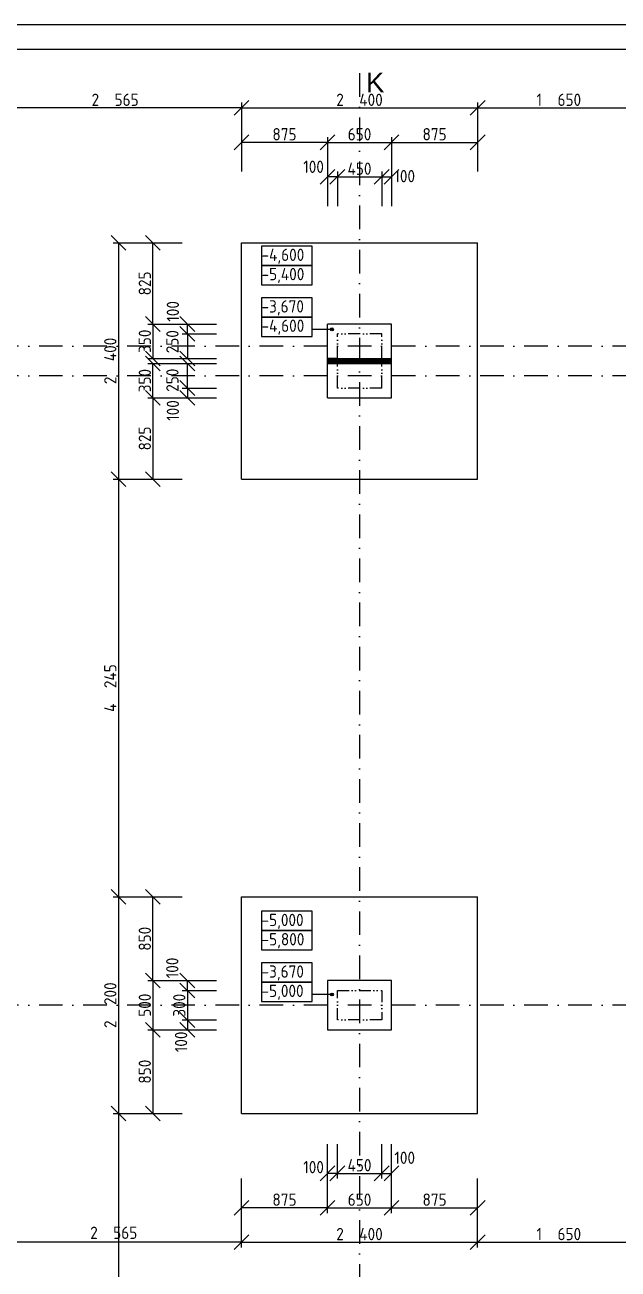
# Model space of a CAD drawing. Extents: x 4511820 to 5180432, y -1526536 to -944957.
# Drawn here: x 5028706 to 5034733, y -1475659 to -1463019 of the extents above; entities that cross this region are included whole.
import ezdxf

# ---------------------------------------------------------------- set-up
doc = ezdxf.new("R2010")
doc.units = 0
doc.header["$MEASUREMENT"] = 0
doc.linetypes.add('ACAD_ISO12W100', pattern=[22, 12, -3, 0.5, -3, 0.5, -3])
doc.linetypes.add('BODKOCIARKOVANA_3', pattern=[5.6, 3, -1.3, 0, -1.3])
doc.layers.get('0').update_dxf_attribs({"linetype": 'CONTINUOUS'})
doc.layers.get('Defpoints').update_dxf_attribs({"color": 61, "linetype": 'CONTINUOUS'})
for name, color, linetype in [('KÓTY', 4, 'CONTINUOUS'), ('MÚRY', 1, 'CONTINUOUS'), ('osi', 253, 'CONTINUOUS'), ('TENKÁ', 7, 'CONTINUOUS'), ('ŠRAFY', 82, 'CONTINUOUS')]:
    doc.layers.add(name, color=color, linetype=linetype)
doc.styles.add('styl1', font='arial.ttf')
doc.styles.add('STYLE1', font='isocp.shx')
doc.dimstyles.new('STANDARD-50', dxfattribs={"dimtxt": 125, "dimasz": 150, "dimexe": 10, "dimexo": 200, "dimgap": 20, "dimtad": 1, "dimdsep": 46, "dimlunit": 6, "dimtxsty": 'STYLE1', "dimblk1": 'OBLIQUE', "dimblk2": 'OBLIQUE', "dimsah": 1, "dimcen": 2.5, "dimse1": 1, "dimse2": 1, "dimadec": 0, "dimazin": 0, "dimtfac": 1, "dimtmove": 1, "dimatfit": 3, "dimldrblk": 'OBLIQUE', "dimfxl": 1, "dimtolj": 1, "dimtzin": 0, "dimarcsym": 0})

# ---------------------------------------------------------------- blocks, each defined once
blk = doc.blocks.new('_OBLIQUE')
at = {"color": 0, "linetype": 'ByBlock'}
blk.add_line((-0.5, -0.5), (0.5, 0.5), dxfattribs=at)
blk = doc.blocks.new('*D43244')
at = {"layer": 'Defpoints', "color": 0}
for p in [(5030906, -1474078), (5029657, -1478298), (5030906, -1478298)]:
    blk.add_point(p, dxfattribs=at)
at = {"layer": 'KÓTY', "color": 0, "lineweight": -2}
blk.add_line((5029657, -1474078), (5029657, -1478298), dxfattribs=at)
at = {"layer": 'KÓTY', "color": 0, "linetype": 'ByBlock', "lineweight": -2, "xscale": 150, "yscale": 150, "zscale": 150}
for p, rotation in [((5029657, -1474078), 90), ((5029657, -1478298), 270)]:
    blk.add_blockref('_OBLIQUE', p, dxfattribs=dict(at, rotation=rotation))
at = {"layer": 'KÓTY', "color": 0, "insert": (5029574, -1476188), "char_height": 125, "attachment_point": 5, "rotation": 90, "style": 'STYLE1'}
blk.add_mtext('\\A1;4ﾠ220', dxfattribs=at)
blk = doc.blocks.new('*D43245')
at = {"layer": 'Defpoints', "color": 0}
for p in [(5030906, -1471878), (5029657, -1474078), (5030906, -1474078)]:
    blk.add_point(p, dxfattribs=at)
at = {"layer": 'KÓTY', "color": 0, "lineweight": -2}
blk.add_line((5029657, -1471878), (5029657, -1474078), dxfattribs=at)
at = {"layer": 'KÓTY', "color": 0, "linetype": 'ByBlock', "lineweight": -2, "xscale": 150, "yscale": 150, "zscale": 150}
for p, rotation in [((5029657, -1471878), 90), ((5029657, -1474078), 270)]:
    blk.add_blockref('_OBLIQUE', p, dxfattribs=dict(at, rotation=rotation))
at = {"layer": 'KÓTY', "color": 0, "insert": (5029574, -1472978), "char_height": 125, "attachment_point": 5, "rotation": 90, "style": 'STYLE1'}
blk.add_mtext('\\A1;2ﾠ200', dxfattribs=at)
blk = doc.blocks.new('*D43246')
at = {"layer": 'Defpoints', "color": 0}
for p in [(5030007, -1471878), (5031781, -1471878), (5031781, -1472728)]:
    blk.add_point(p, dxfattribs=at)
at = {"layer": 'KÓTY', "color": 0, "lineweight": -2}
blk.add_line((5030007, -1472728), (5030007, -1471878), dxfattribs=at)
at = {"layer": 'KÓTY', "color": 0, "linetype": 'ByBlock', "lineweight": -2, "xscale": 150, "yscale": 150, "zscale": 150}
for p, rotation in [((5030007, -1471878), 90), ((5030007, -1472728), 270)]:
    blk.add_blockref('_OBLIQUE', p, dxfattribs=dict(at, rotation=rotation))
at = {"layer": 'KÓTY', "color": 0, "insert": (5029924.5, -1472303), "char_height": 125, "attachment_point": 5, "rotation": 90, "style": 'STYLE1'}
blk.add_mtext('\\A1;850', dxfattribs=at)
blk = doc.blocks.new('*D43247')
at = {"layer": 'Defpoints', "color": 0}
for p in [(5031781, -1472728), (5030007, -1473228), (5031781, -1473228)]:
    blk.add_point(p, dxfattribs=at)
at = {"layer": 'KÓTY', "color": 0, "lineweight": -2}
blk.add_line((5030007, -1472728), (5030007, -1473228), dxfattribs=at)
at = {"layer": 'KÓTY', "color": 0, "linetype": 'ByBlock', "lineweight": -2, "xscale": 150, "yscale": 150, "zscale": 150}
for p, rotation in [((5030007, -1472728), 90), ((5030007, -1473228), 270)]:
    blk.add_blockref('_OBLIQUE', p, dxfattribs=dict(at, rotation=rotation))
at = {"layer": 'KÓTY', "color": 0, "insert": (5029924.5, -1472978), "char_height": 125, "attachment_point": 5, "rotation": 90, "style": 'STYLE1'}
blk.add_mtext('\\A1;500', dxfattribs=at)
blk = doc.blocks.new('*D43248')
at = {"layer": 'Defpoints', "color": 0}
for p in [(5031781, -1473228), (5030007, -1474078), (5031781, -1474078)]:
    blk.add_point(p, dxfattribs=at)
at = {"layer": 'KÓTY', "color": 0, "lineweight": -2}
blk.add_line((5030007, -1473228), (5030007, -1474078), dxfattribs=at)
at = {"layer": 'KÓTY', "color": 0, "linetype": 'ByBlock', "lineweight": -2, "xscale": 150, "yscale": 150, "zscale": 150}
for p, rotation in [((5030007, -1473228), 90), ((5030007, -1474078), 270)]:
    blk.add_blockref('_OBLIQUE', p, dxfattribs=dict(at, rotation=rotation))
at = {"layer": 'KÓTY', "color": 0, "insert": (5029924.5, -1473653), "char_height": 125, "attachment_point": 5, "rotation": 90, "style": 'STYLE1'}
blk.add_mtext('\\A1;850', dxfattribs=at)
blk = doc.blocks.new('*D43249')
at = {"layer": 'Defpoints', "color": 0}
for p in [(5032331, -1472828), (5030357, -1473128), (5032331, -1473128)]:
    blk.add_point(p, dxfattribs=at)
at = {"layer": 'KÓTY', "color": 0, "lineweight": -2}
blk.add_line((5030357, -1472828), (5030357, -1473128), dxfattribs=at)
at = {"layer": 'KÓTY', "color": 0, "linetype": 'ByBlock', "lineweight": -2, "xscale": 150, "yscale": 150, "zscale": 150}
for p, rotation in [((5030357, -1472828), 90), ((5030357, -1473128), 270)]:
    blk.add_blockref('_OBLIQUE', p, dxfattribs=dict(at, rotation=rotation))
at = {"layer": 'KÓTY', "color": 0, "insert": (5030274.5, -1472978), "char_height": 125, "attachment_point": 5, "rotation": 90, "style": 'STYLE1'}
blk.add_mtext('\\A1;300', dxfattribs=at)
blk = doc.blocks.new('*D43250')
at = {"layer": 'Defpoints', "color": 0}
for p in [(5030357, -1472728), (5031881, -1472728), (5031881, -1472828)]:
    blk.add_point(p, dxfattribs=at)
at = {"layer": 'KÓTY', "color": 0, "lineweight": -2}
blk.add_line((5030357, -1472828), (5030357, -1472728), dxfattribs=at)
at = {"layer": 'KÓTY', "color": 0, "linetype": 'ByBlock', "lineweight": -2, "xscale": 150, "yscale": 150, "zscale": 150}
for p, rotation in [((5030357, -1472728), 90), ((5030357, -1472828), 270)]:
    blk.add_blockref('_OBLIQUE', p, dxfattribs=dict(at, rotation=rotation))
at = {"layer": 'KÓTY', "color": 0, "insert": (5030203.5, -1472599.5), "char_height": 125, "attachment_point": 5, "rotation": 90, "style": 'STYLE1'}
blk.add_mtext('\\A1;100', dxfattribs=at)
blk = doc.blocks.new('*D43251')
at = {"layer": 'Defpoints', "color": 0}
for p in [(5031881, -1473128), (5030357, -1473228), (5031881, -1473228)]:
    blk.add_point(p, dxfattribs=at)
at = {"layer": 'KÓTY', "color": 0, "lineweight": -2}
blk.add_line((5030357, -1473128), (5030357, -1473228), dxfattribs=at)
at = {"layer": 'KÓTY', "color": 0, "linetype": 'ByBlock', "lineweight": -2, "xscale": 150, "yscale": 150, "zscale": 150}
for p, rotation in [((5030357, -1473128), 90), ((5030357, -1473228), 270)]:
    blk.add_blockref('_OBLIQUE', p, dxfattribs=dict(at, rotation=rotation))
at = {"layer": 'KÓTY', "color": 0, "insert": (5030293, -1473350.5), "char_height": 125, "attachment_point": 5, "rotation": 90, "style": 'STYLE1'}
blk.add_mtext('\\A1;100', dxfattribs=at)
blk = doc.blocks.new('*D43255')
at = {"layer": 'Defpoints', "color": 0}
for p in [(5030906, -1467633), (5029657, -1471878), (5030906, -1471878)]:
    blk.add_point(p, dxfattribs=at)
at = {"layer": 'KÓTY', "color": 0, "lineweight": -2}
blk.add_line((5029657, -1467633), (5029657, -1471878), dxfattribs=at)
at = {"layer": 'KÓTY', "color": 0, "linetype": 'ByBlock', "lineweight": -2, "xscale": 150, "yscale": 150, "zscale": 150}
for p, rotation in [((5029657, -1467633), 90), ((5029657, -1471878), 270)]:
    blk.add_blockref('_OBLIQUE', p, dxfattribs=dict(at, rotation=rotation))
at = {"layer": 'KÓTY', "color": 0, "insert": (5029574, -1469756), "char_height": 125, "attachment_point": 5, "rotation": 90, "style": 'STYLE1'}
blk.add_mtext('\\A1;4ﾠ245', dxfattribs=at)
blk = doc.blocks.new('*D43256')
at = {"layer": 'Defpoints', "color": 0}
for p in [(5031781, -1466058), (5030007, -1466408), (5031781, -1466408)]:
    blk.add_point(p, dxfattribs=at)
at = {"layer": 'KÓTY', "color": 0, "lineweight": -2}
blk.add_line((5030007, -1466058), (5030007, -1466408), dxfattribs=at)
at = {"layer": 'KÓTY', "color": 0, "linetype": 'ByBlock', "lineweight": -2, "xscale": 150, "yscale": 150, "zscale": 150}
for p, rotation in [((5030007, -1466058), 90), ((5030007, -1466408), 270)]:
    blk.add_blockref('_OBLIQUE', p, dxfattribs=dict(at, rotation=rotation))
at = {"layer": 'KÓTY', "color": 0, "insert": (5029924.5, -1466233), "char_height": 125, "attachment_point": 5, "rotation": 90, "style": 'STYLE1'}
blk.add_mtext('\\A1;350', dxfattribs=at)
blk = doc.blocks.new('*D43257')
at = {"layer": 'Defpoints', "color": 0}
for p in [(5031881, -1466158), (5030357, -1466408), (5031881, -1466408)]:
    blk.add_point(p, dxfattribs=at)
at = {"layer": 'KÓTY', "color": 0, "lineweight": -2}
blk.add_line((5030357, -1466158), (5030357, -1466408), dxfattribs=at)
at = {"layer": 'KÓTY', "color": 0, "linetype": 'ByBlock', "lineweight": -2, "xscale": 150, "yscale": 150, "zscale": 150}
for p, rotation in [((5030357, -1466158), 90), ((5030357, -1466408), 270)]:
    blk.add_blockref('_OBLIQUE', p, dxfattribs=dict(at, rotation=rotation))
at = {"layer": 'KÓTY', "color": 0, "insert": (5030205, -1466237.5), "char_height": 125, "attachment_point": 5, "rotation": 90, "style": 'STYLE1'}
blk.add_mtext('\\A1;250', dxfattribs=at)
blk = doc.blocks.new('*D43258')
at = {"layer": 'Defpoints', "color": 0}
for p in [(5030357, -1466058), (5031881, -1466058), (5031881, -1466158)]:
    blk.add_point(p, dxfattribs=at)
at = {"layer": 'KÓTY', "color": 0, "lineweight": -2}
blk.add_line((5030357, -1466158), (5030357, -1466058), dxfattribs=at)
at = {"layer": 'KÓTY', "color": 0, "linetype": 'ByBlock', "lineweight": -2, "xscale": 150, "yscale": 150, "zscale": 150}
for p, rotation in [((5030357, -1466058), 90), ((5030357, -1466158), 270)]:
    blk.add_blockref('_OBLIQUE', p, dxfattribs=dict(at, rotation=rotation))
at = {"layer": 'KÓTY', "color": 0, "insert": (5030209.5, -1465929.5), "char_height": 125, "attachment_point": 5, "rotation": 90, "style": 'STYLE1'}
blk.add_mtext('\\A1;100', dxfattribs=at)
blk = doc.blocks.new('*D43259')
at = {"layer": 'Defpoints', "color": 0}
for p in [(5030007, -1465233), (5031781, -1465233), (5031781, -1466058)]:
    blk.add_point(p, dxfattribs=at)
at = {"layer": 'KÓTY', "color": 0, "lineweight": -2}
blk.add_line((5030007, -1466058), (5030007, -1465233), dxfattribs=at)
at = {"layer": 'KÓTY', "color": 0, "linetype": 'ByBlock', "lineweight": -2, "xscale": 150, "yscale": 150, "zscale": 150}
for p, rotation in [((5030007, -1465233), 90), ((5030007, -1466058), 270)]:
    blk.add_blockref('_OBLIQUE', p, dxfattribs=dict(at, rotation=rotation))
at = {"layer": 'KÓTY', "color": 0, "insert": (5029924.5, -1465645.5), "char_height": 125, "attachment_point": 5, "rotation": 90, "style": 'STYLE1'}
blk.add_mtext('\\A1;825', dxfattribs=at)
blk = doc.blocks.new('*D43260')
at = {"layer": 'Defpoints', "color": 0}
for p in [(5030007, -1466458), (5031781, -1466458), (5031781, -1466808)]:
    blk.add_point(p, dxfattribs=at)
at = {"layer": 'KÓTY', "color": 0, "lineweight": -2}
blk.add_line((5030007, -1466808), (5030007, -1466458), dxfattribs=at)
at = {"layer": 'KÓTY', "color": 0, "linetype": 'ByBlock', "lineweight": -2, "xscale": 150, "yscale": 150, "zscale": 150}
for p, rotation in [((5030007, -1466458), 90), ((5030007, -1466808), 270)]:
    blk.add_blockref('_OBLIQUE', p, dxfattribs=dict(at, rotation=rotation))
at = {"layer": 'KÓTY', "color": 0, "insert": (5029924.5, -1466633), "char_height": 125, "attachment_point": 5, "rotation": 90, "style": 'STYLE1'}
blk.add_mtext('\\A1;350', dxfattribs=at)
blk = doc.blocks.new('*D43261')
at = {"layer": 'Defpoints', "color": 0}
for p in [(5030357, -1466458), (5031881, -1466458), (5031881, -1466708)]:
    blk.add_point(p, dxfattribs=at)
at = {"layer": 'KÓTY', "color": 0, "lineweight": -2}
blk.add_line((5030357, -1466708), (5030357, -1466458), dxfattribs=at)
at = {"layer": 'KÓTY', "color": 0, "linetype": 'ByBlock', "lineweight": -2, "xscale": 150, "yscale": 150, "zscale": 150}
for p, rotation in [((5030357, -1466458), 90), ((5030357, -1466708), 270)]:
    blk.add_blockref('_OBLIQUE', p, dxfattribs=dict(at, rotation=rotation))
at = {"layer": 'KÓTY', "color": 0, "insert": (5030205, -1466628.5), "char_height": 125, "attachment_point": 5, "rotation": 90, "style": 'STYLE1'}
blk.add_mtext('\\A1;250', dxfattribs=at)
blk = doc.blocks.new('*D43262')
at = {"layer": 'Defpoints', "color": 0}
for p in [(5031881, -1466708), (5030357, -1466808), (5031881, -1466808)]:
    blk.add_point(p, dxfattribs=at)
at = {"layer": 'KÓTY', "color": 0, "lineweight": -2}
blk.add_line((5030357, -1466708), (5030357, -1466808), dxfattribs=at)
at = {"layer": 'KÓTY', "color": 0, "linetype": 'ByBlock', "lineweight": -2, "xscale": 150, "yscale": 150, "zscale": 150}
for p, rotation in [((5030357, -1466708), 90), ((5030357, -1466808), 270)]:
    blk.add_blockref('_OBLIQUE', p, dxfattribs=dict(at, rotation=rotation))
at = {"layer": 'KÓTY', "color": 0, "insert": (5030209.5, -1466936.5), "char_height": 125, "attachment_point": 5, "rotation": 90, "style": 'STYLE1'}
blk.add_mtext('\\A1;100', dxfattribs=at)
blk = doc.blocks.new('*D43263')
at = {"layer": 'Defpoints', "color": 0}
for p in [(5031781, -1466808), (5030007, -1467633), (5031781, -1467633)]:
    blk.add_point(p, dxfattribs=at)
at = {"layer": 'KÓTY', "color": 0, "lineweight": -2}
blk.add_line((5030007, -1466808), (5030007, -1467633), dxfattribs=at)
at = {"layer": 'KÓTY', "color": 0, "linetype": 'ByBlock', "lineweight": -2, "xscale": 150, "yscale": 150, "zscale": 150}
for p, rotation in [((5030007, -1466808), 90), ((5030007, -1467633), 270)]:
    blk.add_blockref('_OBLIQUE', p, dxfattribs=dict(at, rotation=rotation))
at = {"layer": 'KÓTY', "color": 0, "insert": (5029924.5, -1467220.5), "char_height": 125, "attachment_point": 5, "rotation": 90, "style": 'STYLE1'}
blk.add_mtext('\\A1;825', dxfattribs=at)
blk = doc.blocks.new('*D43264')
at = {"layer": 'Defpoints', "color": 0}
for p in [(5031223, -1465233), (5029657, -1467633), (5031223, -1467633)]:
    blk.add_point(p, dxfattribs=at)
at = {"layer": 'KÓTY', "color": 0, "lineweight": -2}
blk.add_line((5029657, -1465233), (5029657, -1467633), dxfattribs=at)
at = {"layer": 'KÓTY', "color": 0, "linetype": 'ByBlock', "lineweight": -2, "xscale": 150, "yscale": 150, "zscale": 150}
for p, rotation in [((5029657, -1465233), 90), ((5029657, -1467633), 270)]:
    blk.add_blockref('_OBLIQUE', p, dxfattribs=dict(at, rotation=rotation))
at = {"layer": 'KÓTY', "color": 0, "insert": (5029574, -1466433), "char_height": 125, "attachment_point": 5, "rotation": 90, "style": 'STYLE1'}
blk.add_mtext('\\A1;2ﾠ400', dxfattribs=at)
blk = doc.blocks.new('*D43333')
at = {"layer": 'Defpoints', "color": 0}
for p in [(5030906, -1464212.5), (5030906, -1466077), (5031781, -1466077)]:
    blk.add_point(p, dxfattribs=at)
at = {"layer": 'KÓTY', "color": 0, "lineweight": -2}
blk.add_line((5031781, -1464212.5), (5030906, -1464212.5), dxfattribs=at)
at = {"layer": 'KÓTY', "color": 0, "linetype": 'ByBlock', "lineweight": -2, "xscale": 150, "yscale": 150, "zscale": 150, "rotation": 180}
blk.add_blockref('_OBLIQUE', (5030906, -1464212.5), dxfattribs=at)
at = {"layer": 'KÓTY', "color": 0, "linetype": 'ByBlock', "lineweight": -2, "xscale": 150, "yscale": 150, "zscale": 150}
blk.add_blockref('_OBLIQUE', (5031781, -1464212.5), dxfattribs=at)
at = {"layer": 'KÓTY', "color": 0, "insert": (5031343.5, -1464130), "char_height": 125, "attachment_point": 5, "style": 'STYLE1'}
blk.add_mtext('\\A1;875', dxfattribs=at)
blk = doc.blocks.new('*D43334')
at = {"layer": 'Defpoints', "color": 0}
for p in [(5032331, -1464562.5), (5031881, -1466177), (5032331, -1466177)]:
    blk.add_point(p, dxfattribs=at)
at = {"layer": 'KÓTY', "color": 0, "lineweight": -2}
blk.add_line((5031881, -1464562.5), (5032331, -1464562.5), dxfattribs=at)
at = {"layer": 'KÓTY', "color": 0, "linetype": 'ByBlock', "lineweight": -2, "xscale": 150, "yscale": 150, "zscale": 150, "rotation": 180}
blk.add_blockref('_OBLIQUE', (5031881, -1464562.5), dxfattribs=at)
at = {"layer": 'KÓTY', "color": 0, "linetype": 'ByBlock', "lineweight": -2, "xscale": 150, "yscale": 150, "zscale": 150}
blk.add_blockref('_OBLIQUE', (5032331, -1464562.5), dxfattribs=at)
at = {"layer": 'KÓTY', "color": 0, "insert": (5032106, -1464480), "char_height": 125, "attachment_point": 5, "style": 'STYLE1'}
blk.add_mtext('\\A1;450', dxfattribs=at)
blk = doc.blocks.new('*D43335')
at = {"layer": 'Defpoints', "color": 0}
for p in [(5032431, -1464212.5), (5031781, -1466077), (5032431, -1466077)]:
    blk.add_point(p, dxfattribs=at)
at = {"layer": 'KÓTY', "color": 0, "lineweight": -2}
blk.add_line((5031781, -1464212.5), (5032431, -1464212.5), dxfattribs=at)
at = {"layer": 'KÓTY', "color": 0, "linetype": 'ByBlock', "lineweight": -2, "xscale": 150, "yscale": 150, "zscale": 150, "rotation": 180}
blk.add_blockref('_OBLIQUE', (5031781, -1464212.5), dxfattribs=at)
at = {"layer": 'KÓTY', "color": 0, "linetype": 'ByBlock', "lineweight": -2, "xscale": 150, "yscale": 150, "zscale": 150}
blk.add_blockref('_OBLIQUE', (5032431, -1464212.5), dxfattribs=at)
at = {"layer": 'KÓTY', "color": 0, "insert": (5032106, -1464130), "char_height": 125, "attachment_point": 5, "style": 'STYLE1'}
blk.add_mtext('\\A1;650', dxfattribs=at)
blk = doc.blocks.new('*D43336')
at = {"layer": 'Defpoints', "color": 0}
for p in [(5033306, -1464212.5), (5032431, -1466077), (5033306, -1466077)]:
    blk.add_point(p, dxfattribs=at)
at = {"layer": 'KÓTY', "color": 0, "lineweight": -2}
blk.add_line((5032431, -1464212.5), (5033306, -1464212.5), dxfattribs=at)
at = {"layer": 'KÓTY', "color": 0, "linetype": 'ByBlock', "lineweight": -2, "xscale": 150, "yscale": 150, "zscale": 150, "rotation": 180}
blk.add_blockref('_OBLIQUE', (5032431, -1464212.5), dxfattribs=at)
at = {"layer": 'KÓTY', "color": 0, "linetype": 'ByBlock', "lineweight": -2, "xscale": 150, "yscale": 150, "zscale": 150}
blk.add_blockref('_OBLIQUE', (5033306, -1464212.5), dxfattribs=at)
at = {"layer": 'KÓTY', "color": 0, "insert": (5032868.5, -1464130), "char_height": 125, "attachment_point": 5, "style": 'STYLE1'}
blk.add_mtext('\\A1;875', dxfattribs=at)
blk = doc.blocks.new('*D43337')
at = {"layer": 'Defpoints', "color": 0}
for p in [(5032431, -1464562.5), (5032331, -1466177), (5032431, -1466177)]:
    blk.add_point(p, dxfattribs=at)
at = {"layer": 'KÓTY', "color": 0, "lineweight": -2}
blk.add_line((5032331, -1464562.5), (5032431, -1464562.5), dxfattribs=at)
at = {"layer": 'KÓTY', "color": 0, "linetype": 'ByBlock', "lineweight": -2, "xscale": 150, "yscale": 150, "zscale": 150, "rotation": 180}
blk.add_blockref('_OBLIQUE', (5032331, -1464562.5), dxfattribs=at)
at = {"layer": 'KÓTY', "color": 0, "linetype": 'ByBlock', "lineweight": -2, "xscale": 150, "yscale": 150, "zscale": 150}
blk.add_blockref('_OBLIQUE', (5032431, -1464562.5), dxfattribs=at)
at = {"layer": 'KÓTY', "color": 0, "insert": (5032565, -1464555.5), "char_height": 125, "attachment_point": 5, "style": 'STYLE1'}
blk.add_mtext('\\A1;100', dxfattribs=at)
blk = doc.blocks.new('*D43338')
at = {"layer": 'Defpoints', "color": 0}
for p in [(5031781, -1464562.5), (5031781, -1466177), (5031881, -1466177)]:
    blk.add_point(p, dxfattribs=at)
at = {"layer": 'KÓTY', "color": 0, "lineweight": -2}
blk.add_line((5031881, -1464562.5), (5031781, -1464562.5), dxfattribs=at)
at = {"layer": 'KÓTY', "color": 0, "linetype": 'ByBlock', "lineweight": -2, "xscale": 150, "yscale": 150, "zscale": 150, "rotation": 180}
blk.add_blockref('_OBLIQUE', (5031781, -1464562.5), dxfattribs=at)
at = {"layer": 'KÓTY', "color": 0, "linetype": 'ByBlock', "lineweight": -2, "xscale": 150, "yscale": 150, "zscale": 150}
blk.add_blockref('_OBLIQUE', (5031881, -1464562.5), dxfattribs=at)
at = {"layer": 'KÓTY', "color": 0, "insert": (5031639, -1464460.5), "char_height": 125, "attachment_point": 5, "style": 'STYLE1'}
blk.add_mtext('\\A1;100', dxfattribs=at)
blk = doc.blocks.new('*D43339')
at = {"layer": 'Defpoints', "color": 0}
for p in [(5028341, -1463862), (5028341, -1465171), (5030906, -1465171)]:
    blk.add_point(p, dxfattribs=at)
at = {"layer": 'KÓTY', "color": 0, "lineweight": -2}
blk.add_line((5030906, -1463862), (5028341, -1463862), dxfattribs=at)
at = {"layer": 'KÓTY', "color": 0, "linetype": 'ByBlock', "lineweight": -2, "xscale": 150, "yscale": 150, "zscale": 150, "rotation": 180}
blk.add_blockref('_OBLIQUE', (5028341, -1463862), dxfattribs=at)
at = {"layer": 'KÓTY', "color": 0, "linetype": 'ByBlock', "lineweight": -2, "xscale": 150, "yscale": 150, "zscale": 150}
blk.add_blockref('_OBLIQUE', (5030906, -1463862), dxfattribs=at)
at = {"layer": 'KÓTY', "color": 0, "insert": (5029623, -1463780), "char_height": 125, "attachment_point": 5, "style": 'STYLE1'}
blk.add_mtext('\\A1;2ﾠ565', dxfattribs=at)
blk = doc.blocks.new('*D43340')
at = {"layer": 'Defpoints', "color": 0}
for p in [(5033306, -1463862), (5030906, -1465171), (5033306, -1465171)]:
    blk.add_point(p, dxfattribs=at)
at = {"layer": 'KÓTY', "color": 0, "lineweight": -2}
blk.add_line((5030906, -1463862), (5033306, -1463862), dxfattribs=at)
at = {"layer": 'KÓTY', "color": 0, "linetype": 'ByBlock', "lineweight": -2, "xscale": 150, "yscale": 150, "zscale": 150, "rotation": 180}
blk.add_blockref('_OBLIQUE', (5030906, -1463862), dxfattribs=at)
at = {"layer": 'KÓTY', "color": 0, "linetype": 'ByBlock', "lineweight": -2, "xscale": 150, "yscale": 150, "zscale": 150}
blk.add_blockref('_OBLIQUE', (5033306, -1463862), dxfattribs=at)
at = {"layer": 'KÓTY', "color": 0, "insert": (5032106, -1463780), "char_height": 125, "attachment_point": 5, "style": 'STYLE1'}
blk.add_mtext('\\A1;2ﾠ400', dxfattribs=at)
blk = doc.blocks.new('*D43342')
at = {"layer": 'Defpoints', "color": 0}
for p in [(5034956, -1463862), (5033306, -1465171), (5034956, -1465171)]:
    blk.add_point(p, dxfattribs=at)
at = {"layer": 'KÓTY', "color": 0, "lineweight": -2}
blk.add_line((5033306, -1463862), (5034956, -1463862), dxfattribs=at)
at = {"layer": 'KÓTY', "color": 0, "linetype": 'ByBlock', "lineweight": -2, "xscale": 150, "yscale": 150, "zscale": 150, "rotation": 180}
blk.add_blockref('_OBLIQUE', (5033306, -1463862), dxfattribs=at)
at = {"layer": 'KÓTY', "color": 0, "linetype": 'ByBlock', "lineweight": -2, "xscale": 150, "yscale": 150, "zscale": 150}
blk.add_blockref('_OBLIQUE', (5034956, -1463862), dxfattribs=at)
at = {"layer": 'KÓTY', "color": 0, "insert": (5034131, -1463780), "char_height": 125, "attachment_point": 5, "style": 'STYLE1'}
blk.add_mtext('\\A1;1ﾠ650', dxfattribs=at)
blk = doc.blocks.new('*D43407')
at = {"layer": 'Defpoints', "color": 0}
for p in [(5031881, -1473071.5), (5032331, -1473071.5), (5032331, -1474686)]:
    blk.add_point(p, dxfattribs=at)
at = {"layer": 'KÓTY', "color": 0, "lineweight": -2}
blk.add_line((5031881, -1474686), (5032331, -1474686), dxfattribs=at)
at = {"layer": 'KÓTY', "color": 0, "linetype": 'ByBlock', "lineweight": -2, "xscale": 150, "yscale": 150, "zscale": 150, "rotation": 180}
blk.add_blockref('_OBLIQUE', (5031881, -1474686), dxfattribs=at)
at = {"layer": 'KÓTY', "color": 0, "linetype": 'ByBlock', "lineweight": -2, "xscale": 150, "yscale": 150, "zscale": 150}
blk.add_blockref('_OBLIQUE', (5032331, -1474686), dxfattribs=at)
at = {"layer": 'KÓTY', "color": 0, "insert": (5032106, -1474603.5), "char_height": 125, "attachment_point": 5, "style": 'STYLE1'}
blk.add_mtext('\\A1;450', dxfattribs=at)
blk = doc.blocks.new('*D43408')
at = {"layer": 'Defpoints', "color": 0}
for p in [(5031781, -1473171.5), (5032431, -1473171.5), (5032431, -1475036)]:
    blk.add_point(p, dxfattribs=at)
at = {"layer": 'KÓTY', "color": 0, "lineweight": -2}
blk.add_line((5031781, -1475036), (5032431, -1475036), dxfattribs=at)
at = {"layer": 'KÓTY', "color": 0, "linetype": 'ByBlock', "lineweight": -2, "xscale": 150, "yscale": 150, "zscale": 150, "rotation": 180}
blk.add_blockref('_OBLIQUE', (5031781, -1475036), dxfattribs=at)
at = {"layer": 'KÓTY', "color": 0, "linetype": 'ByBlock', "lineweight": -2, "xscale": 150, "yscale": 150, "zscale": 150}
blk.add_blockref('_OBLIQUE', (5032431, -1475036), dxfattribs=at)
at = {"layer": 'KÓTY', "color": 0, "insert": (5032106, -1474953.5), "char_height": 125, "attachment_point": 5, "style": 'STYLE1'}
blk.add_mtext('\\A1;650', dxfattribs=at)
blk = doc.blocks.new('*D43409')
at = {"layer": 'Defpoints', "color": 0}
for p in [(5032331, -1473071.5), (5032431, -1473071.5), (5032431, -1474686)]:
    blk.add_point(p, dxfattribs=at)
at = {"layer": 'KÓTY', "color": 0, "lineweight": -2}
blk.add_line((5032331, -1474686), (5032431, -1474686), dxfattribs=at)
at = {"layer": 'KÓTY', "color": 0, "linetype": 'ByBlock', "lineweight": -2, "xscale": 150, "yscale": 150, "zscale": 150, "rotation": 180}
blk.add_blockref('_OBLIQUE', (5032331, -1474686), dxfattribs=at)
at = {"layer": 'KÓTY', "color": 0, "linetype": 'ByBlock', "lineweight": -2, "xscale": 150, "yscale": 150, "zscale": 150}
blk.add_blockref('_OBLIQUE', (5032431, -1474686), dxfattribs=at)
at = {"layer": 'KÓTY', "color": 0, "insert": (5032565, -1474528), "char_height": 125, "attachment_point": 5, "style": 'STYLE1'}
blk.add_mtext('\\A1;100', dxfattribs=at)
blk = doc.blocks.new('*D43410')
at = {"layer": 'Defpoints', "color": 0}
for p in [(5031781, -1473071.5), (5031881, -1473071.5), (5031781, -1474686)]:
    blk.add_point(p, dxfattribs=at)
at = {"layer": 'KÓTY', "color": 0, "lineweight": -2}
blk.add_line((5031881, -1474686), (5031781, -1474686), dxfattribs=at)
at = {"layer": 'KÓTY', "color": 0, "linetype": 'ByBlock', "lineweight": -2, "xscale": 150, "yscale": 150, "zscale": 150, "rotation": 180}
blk.add_blockref('_OBLIQUE', (5031781, -1474686), dxfattribs=at)
at = {"layer": 'KÓTY', "color": 0, "linetype": 'ByBlock', "lineweight": -2, "xscale": 150, "yscale": 150, "zscale": 150}
blk.add_blockref('_OBLIQUE', (5031881, -1474686), dxfattribs=at)
at = {"layer": 'KÓTY', "color": 0, "insert": (5031639, -1474623), "char_height": 125, "attachment_point": 5, "style": 'STYLE1'}
blk.add_mtext('\\A1;100', dxfattribs=at)
blk = doc.blocks.new('*D43411')
at = {"layer": 'Defpoints', "color": 0}
for p in [(5034956, -1473908), (5033306, -1474021), (5034956, -1475386)]:
    blk.add_point(p, dxfattribs=at)
at = {"layer": 'KÓTY', "color": 0, "lineweight": -2}
blk.add_line((5033306, -1475386), (5034956, -1475386), dxfattribs=at)
at = {"layer": 'KÓTY', "color": 0, "linetype": 'ByBlock', "lineweight": -2, "xscale": 150, "yscale": 150, "zscale": 150, "rotation": 180}
blk.add_blockref('_OBLIQUE', (5033306, -1475386), dxfattribs=at)
at = {"layer": 'KÓTY', "color": 0, "linetype": 'ByBlock', "lineweight": -2, "xscale": 150, "yscale": 150, "zscale": 150}
blk.add_blockref('_OBLIQUE', (5034956, -1475386), dxfattribs=at)
at = {"layer": 'KÓTY', "color": 0, "insert": (5034131, -1475303), "char_height": 125, "attachment_point": 5, "style": 'STYLE1'}
blk.add_mtext('\\A1;1ﾠ650', dxfattribs=at)
blk = doc.blocks.new('*D43412')
at = {"layer": 'Defpoints', "color": 0}
for p in [(5030906, -1474021), (5033306, -1474021), (5033306, -1475386)]:
    blk.add_point(p, dxfattribs=at)
at = {"layer": 'KÓTY', "color": 0, "lineweight": -2}
blk.add_line((5030906, -1475386), (5033306, -1475386), dxfattribs=at)
at = {"layer": 'KÓTY', "color": 0, "linetype": 'ByBlock', "lineweight": -2, "xscale": 150, "yscale": 150, "zscale": 150, "rotation": 180}
blk.add_blockref('_OBLIQUE', (5030906, -1475386), dxfattribs=at)
at = {"layer": 'KÓTY', "color": 0, "linetype": 'ByBlock', "lineweight": -2, "xscale": 150, "yscale": 150, "zscale": 150}
blk.add_blockref('_OBLIQUE', (5033306, -1475386), dxfattribs=at)
at = {"layer": 'KÓTY', "color": 0, "insert": (5032106, -1475303), "char_height": 125, "attachment_point": 5, "style": 'STYLE1'}
blk.add_mtext('\\A1;2ﾠ400', dxfattribs=at)
blk = doc.blocks.new('*D43413')
at = {"layer": 'Defpoints', "color": 0}
for p in [(5032431, -1473071.5), (5033306, -1473071.5), (5033306, -1475036)]:
    blk.add_point(p, dxfattribs=at)
at = {"layer": 'KÓTY', "color": 0, "lineweight": -2}
blk.add_line((5032431, -1475036), (5033306, -1475036), dxfattribs=at)
at = {"layer": 'KÓTY', "color": 0, "linetype": 'ByBlock', "lineweight": -2, "xscale": 150, "yscale": 150, "zscale": 150, "rotation": 180}
blk.add_blockref('_OBLIQUE', (5032431, -1475036), dxfattribs=at)
at = {"layer": 'KÓTY', "color": 0, "linetype": 'ByBlock', "lineweight": -2, "xscale": 150, "yscale": 150, "zscale": 150}
blk.add_blockref('_OBLIQUE', (5033306, -1475036), dxfattribs=at)
at = {"layer": 'KÓTY', "color": 0, "insert": (5032868.5, -1474953.5), "char_height": 125, "attachment_point": 5, "style": 'STYLE1'}
blk.add_mtext('\\A1;875', dxfattribs=at)
blk = doc.blocks.new('*D43415')
at = {"layer": 'Defpoints', "color": 0}
for p in [(5030906, -1473071.5), (5031781, -1473071.5), (5030906, -1475036)]:
    blk.add_point(p, dxfattribs=at)
at = {"layer": 'KÓTY', "color": 0, "lineweight": -2}
blk.add_line((5031781, -1475036), (5030906, -1475036), dxfattribs=at)
at = {"layer": 'KÓTY', "color": 0, "linetype": 'ByBlock', "lineweight": -2, "xscale": 150, "yscale": 150, "zscale": 150, "rotation": 180}
blk.add_blockref('_OBLIQUE', (5030906, -1475036), dxfattribs=at)
at = {"layer": 'KÓTY', "color": 0, "linetype": 'ByBlock', "lineweight": -2, "xscale": 150, "yscale": 150, "zscale": 150}
blk.add_blockref('_OBLIQUE', (5031781, -1475036), dxfattribs=at)
at = {"layer": 'KÓTY', "color": 0, "insert": (5031343.5, -1474953.5), "char_height": 125, "attachment_point": 5, "style": 'STYLE1'}
blk.add_mtext('\\A1;875', dxfattribs=at)
blk = doc.blocks.new('*D43416')
at = {"layer": 'Defpoints', "color": 0}
for p in [(5028341, -1474021), (5030906, -1474021), (5028341, -1475386)]:
    blk.add_point(p, dxfattribs=at)
at = {"layer": 'KÓTY', "color": 0, "lineweight": -2}
blk.add_line((5030906, -1475386), (5028341, -1475386), dxfattribs=at)
at = {"layer": 'KÓTY', "color": 0, "linetype": 'ByBlock', "lineweight": -2, "xscale": 150, "yscale": 150, "zscale": 150, "rotation": 180}
blk.add_blockref('_OBLIQUE', (5028341, -1475386), dxfattribs=at)
at = {"layer": 'KÓTY', "color": 0, "linetype": 'ByBlock', "lineweight": -2, "xscale": 150, "yscale": 150, "zscale": 150}
blk.add_blockref('_OBLIQUE', (5030906, -1475386), dxfattribs=at)
at = {"layer": 'KÓTY', "color": 0, "insert": (5029609, -1475290), "char_height": 125, "attachment_point": 5, "style": 'STYLE1'}
blk.add_mtext('\\A1;2ﾠ565', dxfattribs=at)

msp = doc.modelspace()

# ---------------------------------------------------------------- hatches: boundary and pattern name
at = {"layer": 'KÓTY', "ltscale": 0.25}
for points in [[(5031810.5, -1466112, 1), (5031840.5, -1466112, 1)], [(5031810.5, -1472869, 1), (5031840.5, -1472869, 1)]]:
    msp.add_hatch(color=256, dxfattribs=at).paths.add_polyline_path(points)

# ---------------------------------------------------------------- linework, layer by layer
at = {"layer": 'KÓTY'}
for p, q in [((5030906, -1463809.097), (5030906, -1464159.097)), ((5033306, -1463809.097), (5033306, -1464159.097)), ((5030906, -1464159.097), (5030906, -1464509.097)), ((5031781, -1464159.097), (5031781, -1464509.097)), ((5032431, -1464159.097), (5032431, -1464509.097)), ((5033306, -1464159.097), (5033306, -1464509.097)), ((5031781, -1464509.097), (5031781, -1464859.097)), ((5031881, -1464509.097), (5031881, -1464859.097)), ((5032331, -1464509.097), (5032331, -1464859.097)), ((5032431, -1464509.097), (5032431, -1464859.097)), ((5029603.597, -1465233), (5029953.597, -1465233)), ((5029953.597, -1465233), (5030303.597, -1465233)), ((5029953.597, -1466058), (5030303.597, -1466058)), ((5030303.597, -1466058), (5030653.597, -1466058)), ((5031825.5, -1466112), (5031626.316, -1466112)), ((5030303.597, -1466158), (5030653.597, -1466158)), ((5029953.597, -1466408), (5030303.597, -1466408)), ((5029953.597, -1466458), (5030303.597, -1466458)), ((5030303.597, -1466408), (5030653.597, -1466408)), ((5030303.597, -1466458), (5030653.597, -1466458)), ((5030303.597, -1466708), (5030653.597, -1466708)), ((5029953.597, -1466808), (5030303.597, -1466808)), ((5030303.597, -1466808), (5030653.597, -1466808)), ((5029603.597, -1467633), (5029953.597, -1467633)), ((5029953.597, -1467633), (5030303.597, -1467633)), ((5029953.597, -1467633), (5030303.597, -1467633)), ((5029603.597, -1471878), (5029953.597, -1471878)), ((5029953.597, -1471878), (5030303.597, -1471878)), ((5029953.597, -1472728), (5030303.597, -1472728)), ((5030303.597, -1472728), (5030653.597, -1472728)), ((5030303.597, -1472828), (5030653.597, -1472828)), ((5031825.5, -1472869), (5031626.316, -1472869)), ((5030303.597, -1473128), (5030653.597, -1473128)), ((5029953.597, -1473228), (5030303.597, -1473228)), ((5030303.597, -1473228), (5030653.597, -1473228)), ((5029603.597, -1474078), (5029953.597, -1474078)), ((5029953.597, -1474078), (5030303.597, -1474078)), ((5031781, -1474739.403), (5031781, -1474389.403)), ((5031881, -1474739.403), (5031881, -1474389.403)), ((5032331, -1474739.403), (5032331, -1474389.403)), ((5032431, -1474739.403), (5032431, -1474389.403)), ((5032431, -1474739.403), (5032431, -1474389.403)), ((5030906, -1475089.403), (5030906, -1474739.403)), ((5031781, -1475089.403), (5031781, -1474739.403)), ((5032431, -1475089.403), (5032431, -1474739.403)), ((5033306, -1475089.403), (5033306, -1474739.403)), ((5030906, -1475439.403), (5030906, -1475089.403)), ((5033306, -1475439.403), (5033306, -1475089.403))]:
    msp.add_line(p, q, dxfattribs=at)
at = {"layer": 'KÓTY', "ltscale": 0.25}
for centre in [(5031825.5, -1466112), (5031825.5, -1472869)]:
    msp.add_circle(centre, 15, dxfattribs=at)
at = {"layer": 'MÚRY', "linetype": 'Continuous', "lineweight": 30}
for p, q in [((5030906, -1467633), (5030906, -1465233)), ((5030906, -1465233), (5033306, -1465233)), ((5033306, -1467633), (5033306, -1465233)), ((5030906, -1467633), (5033306, -1467633)), ((5030906, -1474078), (5030906, -1471878)), ((5030906, -1471878), (5033306, -1471878)), ((5033306, -1474078), (5033306, -1471878)), ((5030906, -1474078), (5033306, -1474078))]:
    msp.add_line(p, q, dxfattribs=at)
at = {"layer": 'osi', "linetype": 'BODKOCIARKOVANA_3', "ltscale": 80}
for p, q in [((5032106, -1463510.809), (5032106, -1502135.094)), ((5043429.122, -1466283), (4978440.258, -1466283)), ((5043429.122, -1466583), (4978440.258, -1466583)), ((5043429.122, -1472978), (4978440.258, -1472978))]:
    msp.add_line(p, q, dxfattribs=at)
at = {"layer": 'TENKÁ', "color": 7}
for p, q in [((5054537, -1463018.96), (4977914.533, -1463018.96)), ((5054287, -1463268.96), (4978164.533, -1463268.96))]:
    msp.add_line(p, q, dxfattribs=at)
at = {"layer": 'TENKÁ', "linetype": 'Continuous', "lineweight": 25}
for p, q in [((5032431, -1466058), (5031781, -1466058)), ((5031781, -1466808), (5031781, -1466058)), ((5032431, -1466808), (5032431, -1466058)), ((5031881, -1466408), (5031781, -1466408)), ((5031781, -1466408), (5032431, -1466408)), ((5031881, -1466458), (5031781, -1466458)), ((5031781, -1466458), (5032431, -1466458)), ((5031781, -1466808), (5032431, -1466808)), ((5032431, -1472728), (5031781, -1472728)), ((5031781, -1472728), (5031781, -1473228)), ((5032431, -1473228), (5032431, -1472728)), ((5031781, -1473228), (5032431, -1473228))]:
    msp.add_line(p, q, dxfattribs=at)
at = {"layer": 'TENKÁ', "color": 40, "linetype": 'ACAD_ISO12W100', "ltscale": 10}
for p, q in [((5032331, -1466158), (5031881, -1466158)), ((5031881, -1466408), (5031881, -1466158)), ((5032331, -1466408), (5032331, -1466158)), ((5031881, -1466708), (5031881, -1466458)), ((5032331, -1466708), (5032331, -1466458)), ((5032331, -1466708), (5031881, -1466708))]:
    msp.add_line(p, q, dxfattribs=at)
at = {"layer": 'TENKÁ', "ltscale": 0.25}
for points in [[(5031626.316, -1465463.25), (5031626.316, -1465267), (5031111.684, -1465267), (5031111.684, -1465463.25)], [(5031626.316, -1465659.5), (5031626.316, -1465463.25), (5031111.684, -1465463.25), (5031111.684, -1465659.5)], [(5031626.316, -1465987.5), (5031626.316, -1465791.25), (5031111.684, -1465791.25), (5031111.684, -1465987.5)], [(5031626.316, -1466183.75), (5031626.316, -1465987.5), (5031111.684, -1465987.5), (5031111.684, -1466183.75)], [(5031626.316, -1472220.25), (5031626.316, -1472024), (5031111.684, -1472024), (5031111.684, -1472220.25)], [(5031626.316, -1472416.5), (5031626.316, -1472220.25), (5031111.684, -1472220.25), (5031111.684, -1472416.5)], [(5031626.316, -1472744.5), (5031626.316, -1472548.25), (5031111.684, -1472548.25), (5031111.684, -1472744.5)], [(5031626.316, -1472940.75), (5031626.316, -1472744.5), (5031111.684, -1472744.5), (5031111.684, -1472940.75)]]:
    msp.add_lwpolyline(points, close=True, dxfattribs=at)
at = {"layer": 'TENKÁ', "color": 40, "linetype": 'ACAD_ISO12W100', "ltscale": 10}
msp.add_lwpolyline([(5031881, -1472828), (5032331, -1472828), (5032331, -1473128), (5031881, -1473128)], close=True, dxfattribs=at)
at = {"layer": 'ŠRAFY'}
for points in [[(5031997.914, -1466411.001, 0.503263342), (5031990.55, -1466420.637), (5031997.512, -1466444.854, -1.328013808), (5031983, -1466444.854), (5031989.962, -1466420.637, 1.328013808), (5031975.449, -1466420.637), (5031982.412, -1466444.854, -1.328013808), (5031967.899, -1466444.854), (5031974.861, -1466420.637, 1.328013808), (5031960.348, -1466420.637), (5031967.311, -1466444.854, -1.328013808), (5031952.798, -1466444.854), (5031959.76, -1466420.637, 1.328013808), (5031945.248, -1466420.637), (5031952.21, -1466444.854, -1.328013808), (5031937.697, -1466444.854), (5031944.66, -1466420.637, 1.328013808), (5031930.147, -1466420.637), (5031937.109, -1466444.854, -1.328013808), (5031922.596, -1466444.854), (5031929.559, -1466420.637, 1.328013808), (5031915.046, -1466420.637), (5031922.008, -1466444.854, -1.328013808), (5031907.496, -1466444.854), (5031914.458, -1466420.637, 1.328013808), (5031899.945, -1466420.637), (5031906.908, -1466444.854, -1.328013808), (5031892.395, -1466444.854), (5031899.357, -1466420.637, 1.328013808), (5031884.844, -1466420.637), (5031891.807, -1466444.854, -1.328013808), (5031877.294, -1466444.854), (5031884.256, -1466420.637, 1.328013808), (5031869.744, -1466420.637), (5031876.706, -1466444.854, -1.328013808), (5031862.193, -1466444.854), (5031869.156, -1466420.637, 1.328013808), (5031854.643, -1466420.637), (5031861.605, -1466444.854, -1.328013808), (5031847.092, -1466444.854), (5031854.055, -1466420.637, 1.328013808), (5031839.542, -1466420.637), (5031846.504, -1466444.854, -1.328013808), (5031831.992, -1466444.854), (5031838.954, -1466420.637, 1.328013808), (5031824.441, -1466420.637), (5031831.404, -1466444.854, -1.328013808), (5031816.891, -1466444.854), (5031823.853, -1466420.637, 1.328013808), (5031809.34, -1466420.637), (5031816.303, -1466444.854, -1.328013808), (5031801.79, -1466444.854), (5031808.752, -1466420.637, 1.328013808), (5031794.24, -1466420.637), (5031801.202, -1466444.854, -1.328013808), (5031786.689, -1466444.854), (5031793.652, -1466420.637, 0.716227228), (5031781.914, -1466412.474, 0.716227228)], [(5032209.325, -1466411.001, 0.503263342), (5032201.961, -1466420.637), (5032208.924, -1466444.854, -1.328013808), (5032194.411, -1466444.854), (5032201.373, -1466420.637, 1.328013808), (5032186.86, -1466420.637), (5032193.823, -1466444.854, -1.328013808), (5032179.31, -1466444.854), (5032186.272, -1466420.637, 1.328013808), (5032171.76, -1466420.637), (5032178.722, -1466444.854, -1.328013808), (5032164.209, -1466444.854), (5032171.172, -1466420.637, 1.328013808), (5032156.659, -1466420.637), (5032163.621, -1466444.854, -1.328013808), (5032149.108, -1466444.854), (5032156.071, -1466420.637, 1.328013808), (5032141.558, -1466420.637), (5032148.52, -1466444.854, -1.328013808), (5032134.008, -1466444.854), (5032140.97, -1466420.637, 1.328013808), (5032126.457, -1466420.637), (5032133.42, -1466444.854, -1.328013808), (5032118.907, -1466444.854), (5032125.869, -1466420.637, 1.328013808), (5032111.356, -1466420.637), (5032118.319, -1466444.854, -1.328013808), (5032103.806, -1466444.854), (5032110.768, -1466420.637, 1.328013808), (5032096.256, -1466420.637), (5032103.218, -1466444.854, -1.328013808), (5032088.705, -1466444.854), (5032095.668, -1466420.637, 1.328013808), (5032081.155, -1466420.637), (5032088.117, -1466444.854, -1.328013808), (5032073.604, -1466444.854), (5032080.567, -1466420.637, 1.328013808), (5032066.054, -1466420.637), (5032073.016, -1466444.854, -1.328013808), (5032058.504, -1466444.854), (5032065.466, -1466420.637, 1.328013808), (5032050.953, -1466420.637), (5032057.916, -1466444.854, -1.328013808), (5032043.403, -1466444.854), (5032050.365, -1466420.637, 1.328013808), (5032035.852, -1466420.637), (5032042.815, -1466444.854, -1.328013808), (5032028.302, -1466444.854), (5032035.264, -1466420.637, 1.328013808), (5032020.752, -1466420.637), (5032027.714, -1466444.854, -1.328013808), (5032013.201, -1466444.854), (5032020.164, -1466420.637, 1.328013808), (5032005.651, -1466420.637), (5032012.613, -1466444.854, -1.328013808), (5031998.1, -1466444.854), (5032005.063, -1466420.637, 0.716227228), (5031993.325, -1466412.474, 0.716227228)], [(5032420.737, -1466411.001, 0.503263342), (5032413.372, -1466420.637), (5032420.335, -1466444.854, -1.328013808), (5032405.822, -1466444.854), (5032412.784, -1466420.637, 1.328013808), (5032398.272, -1466420.637), (5032405.234, -1466444.854, -1.328013808), (5032390.721, -1466444.854), (5032397.684, -1466420.637, 1.328013808), (5032383.171, -1466420.637), (5032390.133, -1466444.854, -1.328013808), (5032375.62, -1466444.854), (5032382.583, -1466420.637, 1.328013808), (5032368.07, -1466420.637), (5032375.032, -1466444.854, -1.328013808), (5032360.52, -1466444.854), (5032367.482, -1466420.637, 1.328013808), (5032352.969, -1466420.637), (5032359.932, -1466444.854, -1.328013808), (5032345.419, -1466444.854), (5032352.381, -1466420.637, 1.328013808), (5032337.868, -1466420.637), (5032344.831, -1466444.854, -1.328013808), (5032330.318, -1466444.854), (5032337.28, -1466420.637, 1.328013808), (5032322.768, -1466420.637), (5032329.73, -1466444.854, -1.328013808), (5032315.217, -1466444.854), (5032322.18, -1466420.637, 1.328013808), (5032307.667, -1466420.637), (5032314.629, -1466444.854, -1.328013808), (5032300.116, -1466444.854), (5032307.079, -1466420.637, 1.328013808), (5032292.566, -1466420.637), (5032299.528, -1466444.854, -1.328013808), (5032285.016, -1466444.854), (5032291.978, -1466420.637, 1.328013808), (5032277.465, -1466420.637), (5032284.428, -1466444.854, -1.328013808), (5032269.915, -1466444.854), (5032276.877, -1466420.637, 1.328013808), (5032262.364, -1466420.637), (5032269.327, -1466444.854, -1.328013808), (5032254.814, -1466444.854), (5032261.776, -1466420.637, 1.328013808), (5032247.264, -1466420.637), (5032254.226, -1466444.854, -1.328013808), (5032239.713, -1466444.854), (5032246.676, -1466420.637, 1.328013808), (5032232.163, -1466420.637), (5032239.125, -1466444.854, -1.328013808), (5032224.612, -1466444.854), (5032231.575, -1466420.637, 1.328013808), (5032217.062, -1466420.637), (5032224.024, -1466444.854, -1.328013808), (5032209.512, -1466444.854), (5032216.474, -1466420.637, 0.716227228), (5032204.737, -1466412.474, 0.716227228)]]:
    msp.add_lwpolyline(points, format="xyb", dxfattribs=at).dxf.unprotected_set("ltscale", 0)

# ---------------------------------------------------------------- texts
at = {"layer": 'TENKÁ', "ltscale": 0.25}
for s, height, style, p in [('K', 200, 'styl1', (5032171.554, -1463702.865)), ('-4,600', 125, 'STYLE1', (5031110.573, -1465417.201)), ('-5,400', 125, 'STYLE1', (5031110.573, -1465613.451)), ('-3,670', 125, 'STYLE1', (5031110.573, -1465941.451)), ('-4,600', 125, 'STYLE1', (5031110.573, -1466137.701)), ('-5,000', 125, 'STYLE1', (5031110.573, -1472174.201)), ('-5,800', 125, 'STYLE1', (5031110.573, -1472370.451)), ('-3,670', 125, 'STYLE1', (5031110.573, -1472698.451)), ('-5,000', 125, 'STYLE1', (5031110.573, -1472894.701))]:
    msp.add_text(s, height=height, dxfattribs=dict(at, style=style)).set_placement(p)

# ---------------------------------------------------------------- dimensions: what is measured, and where the dimension line sits
at = {"layer": 'KÓTY'}
for base, p1, p2, picture, middle in [((5028341, -1463862.5), (5030906, -1465170.5), (5028341, -1465170.5), '*D43339', (5029623.5, -1463779.957)), ((5034956, -1463862.5), (5033306, -1465170.5), (5034956, -1465170.5), '*D43342', (5034131, -1463779.957)), ((5030906, -1464212.5), (5031781, -1466077), (5030906, -1466077), '*D43333', (5031343.5, -1464130)), ((5032431, -1464212.5), (5031781, -1466077), (5032431, -1466077), '*D43335', (5032106, -1464130)), ((5033306, -1464212.5), (5032431, -1466077), (5033306, -1466077), '*D43336', (5032868.5, -1464130)), ((5032331, -1464562.5), (5031881, -1466177), (5032331, -1466177), '*D43334', (5032106, -1464480)), ((5030906, -1475036), (5031781, -1473071.5), (5030906, -1473071.5), '*D43415', (5031343.5, -1474953.5)), ((5032331, -1474686), (5031881, -1473071.5), (5032331, -1473071.5), '*D43407', (5032106, -1474603.5)), ((5033306, -1475036), (5032431, -1473071.5), (5033306, -1473071.5), '*D43413', (5032868.5, -1474953.5)), ((5032431, -1475036), (5031781, -1473171.5), (5032431, -1473171.5), '*D43408', (5032106, -1474953.5)), ((5034956, -1475386), (5033306, -1474021.5), (5034956, -1473907.707), '*D43411', (5034131, -1475303.457)), ((5033306, -1475386), (5030906, -1474021.5), (5033306, -1474021.5), '*D43412', (5032106, -1475303.457))]:
    dim = msp.add_linear_dim(base=base, p1=p1, p2=p2, dimstyle='STANDARD-50', override={"dimtxsty": 'STYLE1', "dimldrblk": 'OBLIQUE'}, dxfattribs=at)
    dim.commit()
    dim.dimension.update_dxf_attribs({"geometry": picture, "text_midpoint": middle})
dim = msp.add_aligned_dim(p1=(5030906, -1465170.5), p2=(5033306, -1465170.5), distance=1308, dimstyle='STANDARD-50', override={"dimtxsty": 'STYLE1', "dimldrblk": 'OBLIQUE'}, dxfattribs=at)
dim.commit()
dim.dimension.update_dxf_attribs({"geometry": '*D43340', "text_midpoint": (5032106, -1463779.957)})
for base, p1, p2, picture, middle in [((5031781, -1464562.5), (5031881, -1466177), (5031781, -1466177), '*D43338', (5031639, -1464543)), ((5032431, -1464562.5), (5032331, -1466177), (5032431, -1466177), '*D43337', (5032565, -1464638)), ((5031781, -1474686), (5031881, -1473071.5), (5031781, -1473071.5), '*D43410', (5031639, -1474705.5)), ((5032431, -1474686), (5032331, -1473071.5), (5032431, -1473071.5), '*D43409', (5032565, -1474610.5)), ((5028341, -1475386), (5030906, -1474021.5), (5028341, -1474021.5), '*D43416', (5029608.5, -1475372.5))]:
    dim = msp.add_linear_dim(base=base, p1=p1, p2=p2, dimstyle='STANDARD-50', override={"dimtxsty": 'STYLE1', "dimldrblk": 'OBLIQUE'}, dxfattribs=at)
    dim.commit()
    dim.dimension.update_dxf_attribs({"geometry": picture, "text_midpoint": middle, "dimtype": 160})
for base, p1, p2, angle, picture, middle in [((5029657, -1467633), (5031223, -1465233), (5031223, -1467633), 90, '*D43264', (5029574.457, -1466433)), ((5030007, -1465233), (5031781, -1466058), (5031781, -1465233), 90, '*D43259', (5029924.5, -1465645.5)), ((5030007, -1466408), (5031781, -1466058), (5031781, -1466408), 90, '*D43256', (5029924.5, -1466233)), ((5030007, -1466458), (5031781, -1466808), (5031781, -1466458), 270, '*D43260', (5029924.5, -1466633)), ((5030007, -1467633), (5031781, -1466808), (5031781, -1467633), 270, '*D43263', (5029924.5, -1467220.5)), ((5029657, -1471878), (5030906, -1467633), (5030906, -1471878), 90, '*D43255', (5029574.457, -1469755.5)), ((5029657, -1474078), (5030906, -1471878), (5030906, -1474078), 90, '*D43245', (5029574.457, -1472978)), ((5030007, -1471878), (5031781, -1472728), (5031781, -1471878), 90, '*D43246', (5029924.5, -1472303)), ((5030007, -1473228), (5031781, -1472728), (5031781, -1473228), 90, '*D43247', (5029924.5, -1472978)), ((5030357, -1473128), (5032331, -1472828), (5032331, -1473128), 90, '*D43249', (5030274.5, -1472978)), ((5030007, -1474078), (5031781, -1473228), (5031781, -1474078), 90, '*D43248', (5029924.5, -1473653)), ((5029657, -1478298), (5030906, -1474078), (5030906, -1478298), 90, '*D43244', (5029574.457, -1476188))]:
    dim = msp.add_linear_dim(base=base, p1=p1, p2=p2, angle=angle, dimstyle='STANDARD-50', override={"dimtxsty": 'STYLE1', "dimldrblk": 'OBLIQUE'}, dxfattribs=at)
    dim.commit()
    dim.dimension.update_dxf_attribs({"geometry": picture, "text_midpoint": middle})
for base, p1, p2, angle, picture, middle in [((5030357, -1466058), (5031881, -1466158), (5031881, -1466058), 90, '*D43258', (5030292, -1465929.5)), ((5030357, -1466408), (5031881, -1466158), (5031881, -1466408), 90, '*D43257', (5030287.5, -1466237.5)), ((5030357, -1466458), (5031881, -1466708), (5031881, -1466458), 270, '*D43261', (5030287.5, -1466628.5)), ((5030357, -1466808), (5031881, -1466708), (5031881, -1466808), 270, '*D43262', (5030292, -1466936.5)), ((5030357, -1472728), (5031881, -1472828), (5031881, -1472728), 90, '*D43250', (5030286, -1472599.5)), ((5030357, -1473228), (5031881, -1473128), (5031881, -1473228), 90, '*D43251', (5030375.5, -1473350.5))]:
    dim = msp.add_linear_dim(base=base, p1=p1, p2=p2, angle=angle, dimstyle='STANDARD-50', override={"dimtxsty": 'STYLE1', "dimldrblk": 'OBLIQUE'}, dxfattribs=at)
    dim.commit()
    dim.dimension.update_dxf_attribs({"geometry": picture, "text_midpoint": middle, "dimtype": 160})

doc.saveas('drawing.dxf')
